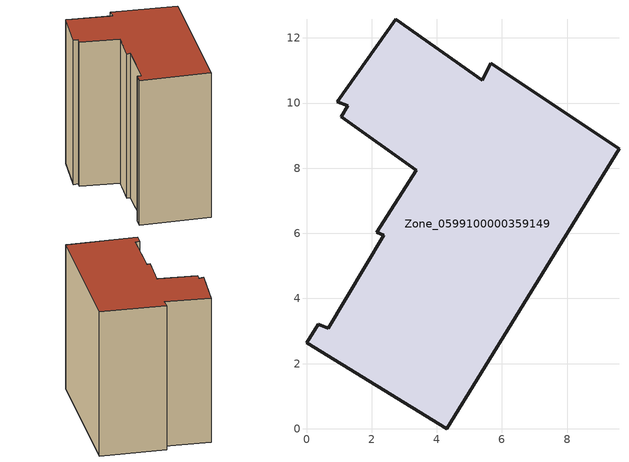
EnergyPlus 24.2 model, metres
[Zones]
Zone_0599100000359149
 floor ground (C_G): 1.06,9.58 1.27,9.91 0.95,10.04 2.73,12.57 5.39,10.7 5.66,11.22 9.6,8.6 4.31,0 0,2.65 0.36,3.21 0.67,3.08 2.38,5.94 2.15,6.03 3.37,7.93 z3.65
 wall outside (C_F): 5.66,11.22 5.39,10.7 2.73,12.57 0.95,10.04 1.27,9.91 1.06,9.58 3.37,7.93 2.15,6.03 2.38,5.94 0.67,3.08 0.36,3.21 0,2.65 4.31,0 9.6,8.6 5.66,11.22 z3.65:14.86
 roof outside (C_R): 1.27,9.91 1.06,9.58 3.37,7.93 2.15,6.03 2.38,5.94 0.67,3.08 0.36,3.21 0,2.65 4.31,0 9.6,8.6 5.66,11.22 5.39,10.7 2.73,12.57 0.95,10.04 z14.86
[BUILDING]
Pand.0599100000359149: North Axis=0; Terrain=City; Loads Convergence Tolerance Value=0.04; Temperature Convergence Tolerance Value=0.4; Solar Distribution=FullExterior; Maximum Number of Warmup Days=25; Minimum Number of Warmup Days=1
[Site:Location]
Rotterdam.The.Hague.AP_ZH_NLD Design_Conditions: Latitude=51.96; Longitude=4.45; Time Zone=1; Elevation=-4.5
[SITE:GROUNDTEMPERATURE:BUILDINGSURFACE]
18, 18, 18, 18, 18, 18, 18, 18, 18, 18, 18, 18
[MATERIAL] Thermal Absorptance=0.9; Solar Absorptance=0.7; Visible Absorptance=0.7
Name | Roughness | Thickness | Conductivity | Density | Specific Heat
G.TC.1992-2005 | MediumSmooth | 0.15 | 0.06 | 540 | 1210
F.TC.1992-2005 | Rough | 0.3 | 0.12 | 1920 | 840
R.TC.1992-2005 | MediumRough | 0.2 | 0.08 | 1500 | 1000
[CONSTRUCTION]
C_G: G.TC.1992-2005
C_F: F.TC.1992-2005
C_R: R.TC.1992-2005
[ZONE]
Zone_0599100000359149: Type=1; Multiplier=1; Ceiling Height=Autocalculate; Volume=Autocalculate; Floor Area=autocalculate; Part of Total Floor Area=Yes
[ZONEINFILTRATION:DESIGNFLOWRATE]
Infil_Zone_0599100000359149: Zone or ZoneList or Space or SpaceList=Zone_0599100000359149; Schedule=AlwaysOn; Design Flow Rate Calculation Method=Flow/Area; Flow Rate per Floor Area=0.0015; Constant Term Coefficient=1; Temperature Term Coefficient=0; Velocity Term Coefficient=0; Velocity Squared Term Coefficient=0
[HVACTEMPLATE:ZONE:IDEALLOADSAIRSYSTEM]
Zone_0599100000359149: Maximum Heating Supply Air Temperature=50; Minimum Cooling Supply Air Temperature=13; Maximum Heating Supply Air Humidity Ratio=0.0156; Minimum Cooling Supply Air Humidity Ratio=0.0077; Heating Limit=NoLimit; Cooling Limit=NoLimit; Dehumidification Control Type=ConstantSensibleHeatRatio; Cooling Sensible Heat Ratio=0.7; Dehumidification Setpoint=60; Humidification Control Type=None; Humidification Setpoint=30; Outdoor Air Method=None; Outdoor Air Flow Rate per Person=0.00944; Outdoor Air Flow Rate per Zone Floor Area=0; Outdoor Air Flow Rate per Zone=0; Demand Controlled Ventilation Type=None; Outdoor Air Economizer Type=NoEconomizer; Heat Recovery Type=None; Sensible Heat Recovery Effectiveness=0.7; Latent Heat Recovery Effectiveness=0.65
[ZONECONTROL:THERMOSTAT]
ThermostatControl_Zone_0599100000359149: Zone or ZoneList=Zone_0599100000359149; Control Type Schedule=DualSetpointControlType; Control 1=Thermostat_Zone_0599100000359149; Temperature Difference Between Cutout And Setpoint=0
[THERMOSTATSETPOINT:DUALSETPOINT]
Thermostat_Zone_0599100000359149: Heating Setpoint Temperature Schedule=HeatingSetpoint_Zone_0599100000359149; Cooling Setpoint Temperature Schedule=CoolingSetpoint_Zone_0599100000359149
[SCHEDULE:COMPACT]
HeatingSetpoint_Zone_0599100000359149: Through: 12/31, For: AllDays, Until: 24:00, 21
CoolingSetpoint_Zone_0599100000359149: Through: 12/31, For: AllDays, Until: 24:00, 24
DualSetpointControlType: Through: 12/31, For: AllDays, Until: 24:00, 4
AlwaysOn: Through: 12/31, For: AllDays, Until: 24:00, 1
